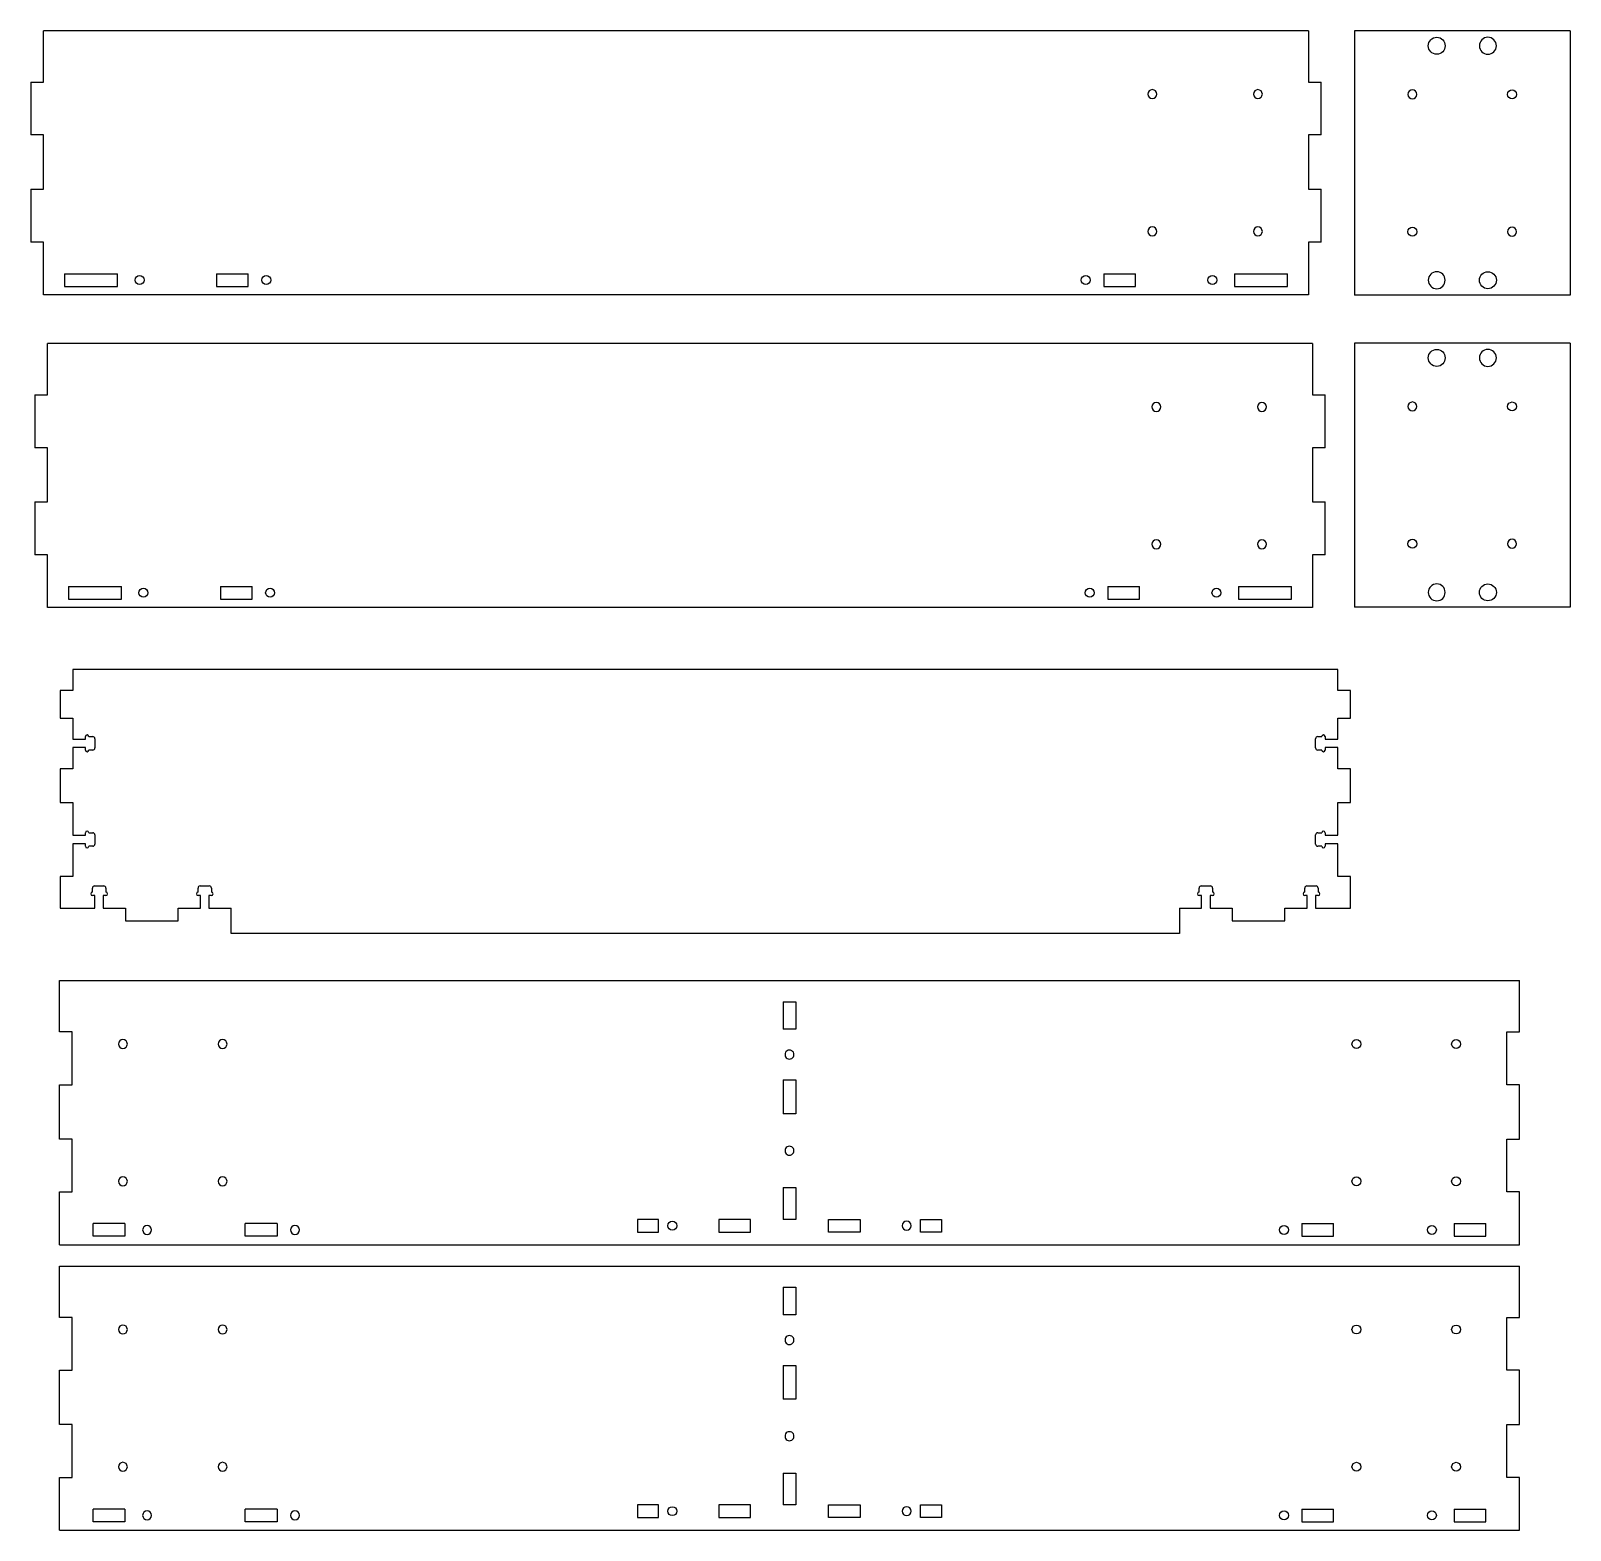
# Model space of a CAD drawing. Header units: millimetres. Extents: x 12 to 1470, y -1485 to -66.
import ezdxf

# ---------------------------------------------------------------- set-up
doc = ezdxf.new("R2010")
doc.units = ezdxf.units.MM
doc.layers.get('0').update_dxf_attribs({"color": 253, "lineweight": 70, "true_color": 0x8faf8f})

msp = doc.modelspace()

# ---------------------------------------------------------------- linework, layer by layer
at = {"color": 58, "lineweight": -3, "true_color": 0x484805}
for p, q in [((23.9, -114.1), (23.9, -65.5)), ((1222.1, -65.5), (23.9, -65.5)), ((1222.1, -65.5), (1222.1, -114.1)), ((1469.9, -65.7), (1265.5, -65.7)), ((1265.5, -65.7), (1265.5, -315.7)), ((1469.9, -65.7), (1469.9, -315.7)), ((11.9, -114.1), (11.9, -164.1)), ((11.9, -114.1), (23.9, -114.1)), ((1222.1, -114.1), (1234.1, -114.1)), ((1234.1, -164.1), (1234.1, -114.1)), ((23.9, -164.1), (11.9, -164.1)), ((23.9, -215.5), (23.9, -164.1)), ((1222.1, -164.1), (1222.1, -215.5)), ((1234.1, -164.1), (1222.1, -164.1)), ((11.9, -215.5), (11.9, -265.5)), ((11.9, -215.5), (23.9, -215.5)), ((1222.1, -215.5), (1234.1, -215.5)), ((1234.1, -265.5), (1234.1, -215.5)), ((23.9, -265.5), (11.9, -265.5)), ((23.9, -315.5), (23.9, -265.5)), ((1222.1, -265.5), (1222.1, -315.5)), ((1234.1, -265.5), (1222.1, -265.5)), ((43.9, -295.5), (43.9, -307.5)), ((43.9, -295.5), (93.9, -295.5)), ((93.9, -307.5), (93.9, -295.5)), ((187.9, -295.5), (187.9, -307.5)), ((187.9, -295.5), (217.9, -295.5)), ((217.9, -307.5), (217.9, -295.5)), ((1028.1, -295.5), (1058.1, -295.5)), ((1028.1, -295.5), (1028.1, -307.5)), ((1058.1, -307.5), (1058.1, -295.5)), ((1152.1, -295.5), (1202.1, -295.5)), ((1152.1, -295.5), (1152.1, -307.5)), ((1202.1, -307.5), (1202.1, -295.5)), ((1222.1, -315.5), (23.9, -315.5)), ((43.9, -307.5), (93.9, -307.5)), ((187.9, -307.5), (217.9, -307.5)), ((1028.1, -307.5), (1058.1, -307.5)), ((1152.1, -307.5), (1202.1, -307.5)), ((1469.9, -315.7), (1265.5, -315.7)), ((27.7, -410.3), (27.7, -361.6)), ((1225.9, -361.6), (27.7, -361.6)), ((1225.9, -361.6), (1225.9, -410.3)), ((1469.9, -361.2), (1265.5, -361.2)), ((1265.5, -361.2), (1265.5, -611.2)), ((1469.9, -361.2), (1469.9, -611.2)), ((15.7, -410.3), (15.7, -460.3)), ((15.7, -410.3), (27.7, -410.3)), ((1225.9, -410.3), (1237.9, -410.3)), ((1237.9, -460.3), (1237.9, -410.3)), ((27.7, -460.3), (15.7, -460.3)), ((27.7, -511.6), (27.7, -460.3)), ((1225.9, -460.3), (1225.9, -511.6)), ((1237.9, -460.3), (1225.9, -460.3)), ((15.7, -511.6), (15.7, -561.6)), ((15.7, -511.6), (27.7, -511.6)), ((1225.9, -511.6), (1237.9, -511.6)), ((1237.9, -561.6), (1237.9, -511.6)), ((27.7, -561.6), (15.7, -561.6)), ((27.7, -611.6), (27.7, -561.6)), ((1225.9, -561.6), (1225.9, -611.6)), ((1237.9, -561.6), (1225.9, -561.6)), ((47.7, -591.6), (47.7, -603.6)), ((47.7, -591.6), (97.7, -591.6)), ((97.7, -603.6), (97.7, -591.6)), ((191.7, -591.6), (191.7, -603.6)), ((191.7, -591.6), (221.7, -591.6)), ((221.7, -603.6), (221.7, -591.6)), ((1031.9, -591.6), (1061.9, -591.6)), ((1031.9, -591.6), (1031.9, -603.6)), ((1061.9, -603.6), (1061.9, -591.6)), ((1155.9, -591.6), (1205.9, -591.6)), ((1155.9, -591.6), (1155.9, -603.6)), ((1205.9, -603.6), (1205.9, -591.6)), ((1225.9, -611.6), (27.7, -611.6)), ((47.7, -603.6), (97.7, -603.6)), ((191.7, -603.6), (221.7, -603.6)), ((1031.9, -603.6), (1061.9, -603.6)), ((1155.9, -603.6), (1205.9, -603.6)), ((1469.9, -611.2), (1265.5, -611.2)), ((1249.8, -670.2), (51.6, -670.2)), ((51.6, -670.2), (51.6, -690.2)), ((1249.8, -690.2), (1249.8, -670.2)), ((51.6, -690.2), (39.6, -690.2)), ((39.6, -690.2), (39.6, -716.2)), ((1261.8, -690.2), (1249.8, -690.2)), ((1261.8, -716.2), (1261.8, -690.2)), ((39.6, -716.2), (51.6, -716.2)), ((51.6, -716.2), (51.6, -736.2)), ((1249.8, -716.2), (1261.8, -716.2)), ((1249.8, -736.2), (1249.8, -716.2)), ((51.6, -736.2), (63.6, -736.2)), ((63.6, -736.2), (63.6, -733.8)), ((66.8, -733.8), (70.6, -733.8)), ((72.6, -735.8), (72.6, -744.5)), ((1228.8, -744.5), (1228.8, -735.8)), ((1230.8, -733.8), (1234.6, -733.8)), ((1237.8, -733.8), (1237.8, -736.2)), ((1237.8, -736.2), (1249.8, -736.2)), ((63.6, -744.2), (51.6, -744.2)), ((51.6, -744.2), (51.6, -764.2)), ((63.6, -746.5), (63.6, -744.2)), ((70.6, -746.5), (66.8, -746.5)), ((1234.6, -746.5), (1230.8, -746.5)), ((1237.8, -744.2), (1237.8, -746.5)), ((1249.8, -744.2), (1237.8, -744.2)), ((1249.8, -764.2), (1249.8, -744.2)), ((51.6, -764.2), (39.6, -764.2)), ((39.6, -764.2), (39.6, -796.2)), ((1261.8, -764.2), (1249.8, -764.2)), ((1261.8, -796.2), (1261.8, -764.2)), ((39.6, -796.2), (51.6, -796.2)), ((51.6, -796.2), (51.6, -827.2)), ((1249.8, -827.2), (1249.8, -796.2)), ((1249.8, -796.2), (1261.8, -796.2)), ((51.6, -827.2), (63.6, -827.2)), ((63.6, -827.2), (63.6, -824.8)), ((66.8, -824.8), (70.6, -824.8)), ((72.6, -826.8), (72.6, -835.5)), ((1228.8, -835.5), (1228.8, -826.8)), ((1230.8, -824.8), (1234.6, -824.8)), ((1237.8, -824.8), (1237.8, -827.2)), ((1237.8, -827.2), (1249.8, -827.2)), ((63.6, -835.2), (51.6, -835.2)), ((51.6, -835.2), (51.6, -866.2)), ((63.6, -837.5), (63.6, -835.2)), ((70.6, -837.5), (66.8, -837.5)), ((1234.6, -837.5), (1230.8, -837.5)), ((1249.8, -835.2), (1237.8, -835.2)), ((1237.8, -835.2), (1237.8, -837.5)), ((1249.8, -866.2), (1249.8, -835.2)), ((51.6, -866.2), (39.6, -866.2)), ((39.6, -866.2), (39.6, -896.2)), ((1261.8, -866.2), (1249.8, -866.2)), ((1261.8, -896.2), (1261.8, -866.2)), ((70.3, -881), (70.3, -877.2)), ((72.6, -884.2), (70.3, -884.2)), ((72.3, -875.2), (81, -875.2)), ((72.6, -896.2), (72.6, -884.2)), ((83, -884.2), (80.6, -884.2)), ((80.6, -884.2), (80.6, -896.2)), ((83, -877.2), (83, -881)), ((170.3, -881), (170.3, -877.2)), ((172.6, -884.2), (170.3, -884.2)), ((172.3, -875.2), (181, -875.2)), ((172.6, -896.2), (172.6, -884.2)), ((180.6, -884.2), (180.6, -896.2)), ((183, -884.2), (180.6, -884.2)), ((183, -877.2), (183, -881)), ((1118.5, -881), (1118.5, -877.2)), ((1120.8, -884.2), (1118.5, -884.2)), ((1120.5, -875.2), (1129.2, -875.2)), ((1120.8, -896.2), (1120.8, -884.2)), ((1131.2, -884.2), (1128.8, -884.2)), ((1128.8, -884.2), (1128.8, -896.2)), ((1131.2, -877.2), (1131.2, -881)), ((1218.5, -881), (1218.5, -877.2)), ((1220.8, -884.2), (1218.5, -884.2)), ((1220.5, -875.2), (1229.2, -875.2)), ((1220.8, -896.2), (1220.8, -884.2)), ((1231.2, -884.2), (1228.8, -884.2)), ((1228.8, -884.2), (1228.8, -896.2)), ((1231.2, -877.2), (1231.2, -881)), ((39.6, -896.2), (72.6, -896.2)), ((80.6, -896.2), (101.6, -896.2)), ((101.6, -896.2), (101.6, -908.2)), ((151.6, -908.2), (151.6, -896.2)), ((151.6, -896.2), (172.6, -896.2)), ((180.6, -896.2), (201.6, -896.2)), ((201.6, -920.2), (201.6, -896.2)), ((1099.8, -896.2), (1099.8, -920.2)), ((1099.8, -896.2), (1120.8, -896.2)), ((1128.8, -896.2), (1149.8, -896.2)), ((1149.8, -896.2), (1149.8, -908.2)), ((1199.8, -908.2), (1199.8, -896.2)), ((1199.8, -896.2), (1220.8, -896.2)), ((1228.8, -896.2), (1261.8, -896.2)), ((101.6, -908.2), (151.6, -908.2)), ((1149.8, -908.2), (1199.8, -908.2)), ((1099.8, -920.2), (201.6, -920.2)), ((39.1, -964.8), (1421.9, -964.8)), ((39.1, -1013.4), (39.1, -964.8)), ((1421.9, -1013.4), (1421.9, -964.8)), ((724.5, -984.8), (724.5, -1010.8)), ((724.5, -984.8), (736.5, -984.8)), ((736.5, -984.8), (736.5, -1010.8)), ((51.1, -1013.4), (39.1, -1013.4)), ((51.1, -1063.4), (51.1, -1013.4)), ((736.5, -1010.8), (724.5, -1010.8)), ((1409.9, -1063.4), (1409.9, -1013.4)), ((1409.9, -1013.4), (1421.9, -1013.4)), ((39.1, -1063.4), (51.1, -1063.4)), ((39.1, -1114.8), (39.1, -1063.4)), ((724.5, -1058.8), (724.5, -1090.8)), ((724.5, -1058.8), (736.5, -1058.8)), ((736.5, -1058.8), (736.5, -1090.8)), ((1421.9, -1063.4), (1409.9, -1063.4)), ((1421.9, -1114.8), (1421.9, -1063.4)), ((736.5, -1090.8), (724.5, -1090.8)), ((51.1, -1114.8), (39.1, -1114.8)), ((51.1, -1164.8), (51.1, -1114.8)), ((1409.9, -1164.8), (1409.9, -1114.8)), ((1409.9, -1114.8), (1421.9, -1114.8)), ((39.1, -1164.8), (51.1, -1164.8)), ((39.1, -1214.8), (39.1, -1164.8)), ((724.5, -1160.8), (724.5, -1190.8)), ((724.5, -1160.8), (736.5, -1160.8)), ((736.5, -1160.8), (736.5, -1190.8)), ((1421.9, -1164.8), (1409.9, -1164.8)), ((1421.9, -1214.8), (1421.9, -1164.8)), ((71.1, -1206.8), (71.1, -1194.8)), ((101.1, -1194.8), (71.1, -1194.8)), ((101.1, -1194.8), (101.1, -1206.8)), ((215.1, -1206.8), (215.1, -1194.8)), ((245.1, -1194.8), (215.1, -1194.8)), ((245.1, -1194.8), (245.1, -1206.8)), ((586.5, -1190.8), (586.5, -1202.8)), ((606.5, -1190.8), (586.5, -1190.8)), ((606.5, -1202.8), (606.5, -1190.8)), ((663.5, -1190.8), (663.5, -1202.8)), ((693.5, -1190.8), (663.5, -1190.8)), ((693.5, -1202.8), (693.5, -1190.8)), ((736.5, -1190.8), (724.5, -1190.8)), ((767.5, -1190.8), (797.5, -1190.8)), ((767.5, -1202.8), (767.5, -1190.8)), ((797.5, -1190.8), (797.5, -1202.8)), ((854.5, -1202.8), (854.5, -1190.8)), ((854.5, -1190.8), (874.5, -1190.8)), ((874.5, -1190.8), (874.5, -1202.8)), ((1215.9, -1194.8), (1215.9, -1206.8)), ((1215.9, -1194.8), (1245.9, -1194.8)), ((1245.9, -1206.8), (1245.9, -1194.8)), ((1359.9, -1194.8), (1359.9, -1206.8)), ((1359.9, -1194.8), (1389.9, -1194.8)), ((1389.9, -1206.8), (1389.9, -1194.8)), ((101.1, -1206.8), (71.1, -1206.8)), ((245.1, -1206.8), (215.1, -1206.8)), ((586.5, -1202.8), (606.5, -1202.8)), ((663.5, -1202.8), (693.5, -1202.8)), ((797.5, -1202.8), (767.5, -1202.8)), ((874.5, -1202.8), (854.5, -1202.8)), ((1215.9, -1206.8), (1245.9, -1206.8)), ((1359.9, -1206.8), (1389.9, -1206.8)), ((39.1, -1214.8), (1421.9, -1214.8)), ((39.1, -1235.1), (1421.9, -1235.1)), ((39.1, -1283.7), (39.1, -1235.1)), ((1421.9, -1283.7), (1421.9, -1235.1)), ((724.5, -1255.1), (724.5, -1281.1)), ((724.5, -1255.1), (736.5, -1255.1)), ((736.5, -1255.1), (736.5, -1281.1)), ((736.5, -1281.1), (724.5, -1281.1)), ((51.1, -1283.7), (39.1, -1283.7)), ((51.1, -1333.7), (51.1, -1283.7)), ((1409.9, -1333.7), (1409.9, -1283.7)), ((1409.9, -1283.7), (1421.9, -1283.7)), ((39.1, -1333.7), (51.1, -1333.7)), ((39.1, -1385.1), (39.1, -1333.7)), ((724.5, -1329.1), (724.5, -1361.1)), ((724.5, -1329.1), (736.5, -1329.1)), ((736.5, -1329.1), (736.5, -1361.1)), ((1421.9, -1333.7), (1409.9, -1333.7)), ((1421.9, -1385.1), (1421.9, -1333.7)), ((736.5, -1361.1), (724.5, -1361.1)), ((51.1, -1385.1), (39.1, -1385.1)), ((51.1, -1435.1), (51.1, -1385.1)), ((1409.9, -1435.1), (1409.9, -1385.1)), ((1409.9, -1385.1), (1421.9, -1385.1)), ((39.1, -1435.1), (51.1, -1435.1)), ((39.1, -1485.1), (39.1, -1435.1)), ((724.5, -1431.1), (724.5, -1461.1)), ((724.5, -1431.1), (736.5, -1431.1)), ((736.5, -1431.1), (736.5, -1461.1)), ((1421.9, -1435.1), (1409.9, -1435.1)), ((1421.9, -1485.1), (1421.9, -1435.1)), ((71.1, -1477.1), (71.1, -1465.1)), ((101.1, -1465.1), (71.1, -1465.1)), ((101.1, -1465.1), (101.1, -1477.1)), ((215.1, -1477.1), (215.1, -1465.1)), ((245.1, -1465.1), (215.1, -1465.1)), ((245.1, -1465.1), (245.1, -1477.1)), ((586.5, -1461.1), (586.5, -1473.1)), ((606.5, -1461.1), (586.5, -1461.1)), ((606.5, -1473.1), (606.5, -1461.1)), ((663.5, -1461.1), (663.5, -1473.1)), ((693.5, -1461.1), (663.5, -1461.1)), ((693.5, -1473.1), (693.5, -1461.1)), ((736.5, -1461.1), (724.5, -1461.1)), ((767.5, -1461.1), (797.5, -1461.1)), ((767.5, -1473.1), (767.5, -1461.1)), ((797.5, -1461.1), (797.5, -1473.1)), ((854.5, -1473.1), (854.5, -1461.1)), ((854.5, -1461.1), (874.5, -1461.1)), ((874.5, -1461.1), (874.5, -1473.1)), ((1215.9, -1465.1), (1215.9, -1477.1)), ((1215.9, -1465.1), (1245.9, -1465.1)), ((1245.9, -1477.1), (1245.9, -1465.1)), ((1359.9, -1465.1), (1359.9, -1477.1)), ((1359.9, -1465.1), (1389.9, -1465.1)), ((1389.9, -1477.1), (1389.9, -1465.1)), ((39.1, -1485.1), (1421.9, -1485.1)), ((101.1, -1477.1), (71.1, -1477.1)), ((245.1, -1477.1), (215.1, -1477.1)), ((586.5, -1473.1), (606.5, -1473.1)), ((663.5, -1473.1), (693.5, -1473.1)), ((797.5, -1473.1), (767.5, -1473.1)), ((874.5, -1473.1), (854.5, -1473.1)), ((1215.9, -1477.1), (1245.9, -1477.1)), ((1359.9, -1477.1), (1389.9, -1477.1))]:
    msp.add_line(p, q, dxfattribs=at)
for centre, radius in [((1343.5, -79.7), 8), ((1414.9, -125.7), 4.25), ((1320.5, -255.7), 4.25), ((114.9, -301.5), 4.25), ((234.9, -301.5), 4.25), ((1011.1, -301.5), 4.25), ((1131.1, -301.5), 4.25), ((1392, -301.7), 8), ((1343.5, -375.2), 8), ((1414.9, -421.2), 4.25), ((1320.5, -551.2), 4.25), ((118.6, -597.6), 4.25), ((238.6, -597.6), 4.25), ((1014.9, -597.6), 4.25), ((1134.9, -597.6), 4.25), ((1392, -597.2), 8), ((1267.5, -1024.8), 4.25), ((1361.9, -1024.8), 4.25), ((1267.5, -1154.8), 4.25), ((1361.9, -1154.8), 4.25), ((619.5, -1196.8), 4.25), ((1198.9, -1200.8), 4.25), ((1338.9, -1200.8), 4.25), ((1267.5, -1295.1), 4.25), ((1361.9, -1295.1), 4.25), ((1267.5, -1425.1), 4.25), ((1361.9, -1425.1), 4.25), ((619.5, -1467.1), 4.25), ((1198.9, -1471.1), 4.25), ((1338.9, -1471.1), 4.25)]:
    msp.add_circle(centre, radius, dxfattribs=at)
at = {"color": 58, "lineweight": -3, "true_color": 0x484805, "extrusion": (6.3959e-16, -1.86186e-16, -1)}
for centre, radius in [((-1392, -79.7), 8), ((-1320.5, -125.7), 4.25), ((-1414.9, -255.7), 4.25), ((-1343.5, -301.7), 8), ((-1392, -375.2), 8), ((-1320.5, -421.2), 4.25), ((-1414.9, -551.2), 4.25), ((-1343.5, -597.2), 8), ((-99.1, -1024.8), 4.25), ((-193.5, -1024.8), 4.25), ((-99.1, -1154.8), 4.25), ((-193.5, -1154.8), 4.25), ((-841.5, -1196.8), 4.25), ((-122.1, -1200.8), 4.25), ((-262.1, -1200.8), 4.25), ((-99.1, -1295.1), 4.25), ((-193.5, -1295.1), 4.25), ((-99.1, -1425.1), 4.25), ((-193.5, -1425.1), 4.25), ((-122.1, -1471.1), 4.25), ((-262.1, -1471.1), 4.25), ((-841.5, -1467.1), 4.25)]:
    msp.add_circle(centre, radius, dxfattribs=at)
at = {"color": 58, "lineweight": -3, "true_color": 0x484805, "extrusion": (5.7836e-16, 4.88846e-15, -1)}
for centre in [(-1074.1, -125.5), (-1174.1, -125.5), (-1074.1, -255.5), (-1174.1, -255.5), (-1077.9, -421.6), (-1177.9, -421.6), (-1077.9, -551.6), (-1177.9, -551.6)]:
    msp.add_circle(centre, 4.25, dxfattribs=at)
at = {"color": 58, "lineweight": -3, "true_color": 0x484805}
for centre, radius, start, end in [((65.2, -733.8), 1.6, 360, 180), ((70.6, -735.8), 2, 360, 90), ((1230.8, -735.8), 2, 90, 180), ((1236.2, -733.8), 1.6, 0, 180), ((65.2, -746.5), 1.6, 180, 360), ((70.6, -744.5), 2, 270, 0), ((1230.8, -744.5), 2, 180, 270), ((1236.2, -746.5), 1.6, 180, 0), ((65.2, -824.8), 1.6, 360, 180), ((70.6, -826.8), 2, 360, 90), ((1230.8, -826.8), 2, 90, 180), ((1236.2, -824.8), 1.6, 0, 180), ((65.2, -837.5), 1.6, 180, 360), ((70.6, -835.5), 2, 270, 0), ((1230.8, -835.5), 2, 180, 270), ((1236.2, -837.5), 1.6, 180, 0), ((70.3, -882.6), 1.6, 90, 270), ((72.3, -877.2), 2, 90, 180), ((81, -877.2), 2, 360, 90), ((83, -882.6), 1.6, 270, 90), ((170.3, -882.6), 1.6, 90, 270), ((172.3, -877.2), 2, 90, 180), ((181, -877.2), 2, 360, 90), ((183, -882.6), 1.6, 270, 90), ((1118.5, -882.6), 1.6, 90, 270), ((1120.5, -877.2), 2, 90, 180), ((1129.2, -877.2), 2, 360, 90), ((1131.2, -882.6), 1.6, 270, 90), ((1218.5, -882.6), 1.6, 90, 270), ((1220.5, -877.2), 2, 90, 180), ((1229.2, -877.2), 2, 360, 90), ((1231.2, -882.6), 1.6, 270, 90), ((730.5, -1034.8), 4.25, 89.9326, 270.0674), ((730.5, -1034.8), 4.25, 269.9326, 90.0674), ((730.5, -1125.8), 4.25, 89.9326, 270.0674), ((730.5, -1125.8), 4.25, 269.9326, 90.0674), ((730.5, -1305.1), 4.25, 89.9326, 270.0674), ((730.5, -1305.1), 4.25, 269.9326, 90.0674), ((730.5, -1396.1), 4.25, 89.9326, 270.0674), ((730.5, -1396.1), 4.25, 269.9326, 90.0674)]:
    msp.add_arc(centre, radius, start, end, dxfattribs=at)

doc.saveas('drawing.dxf')
